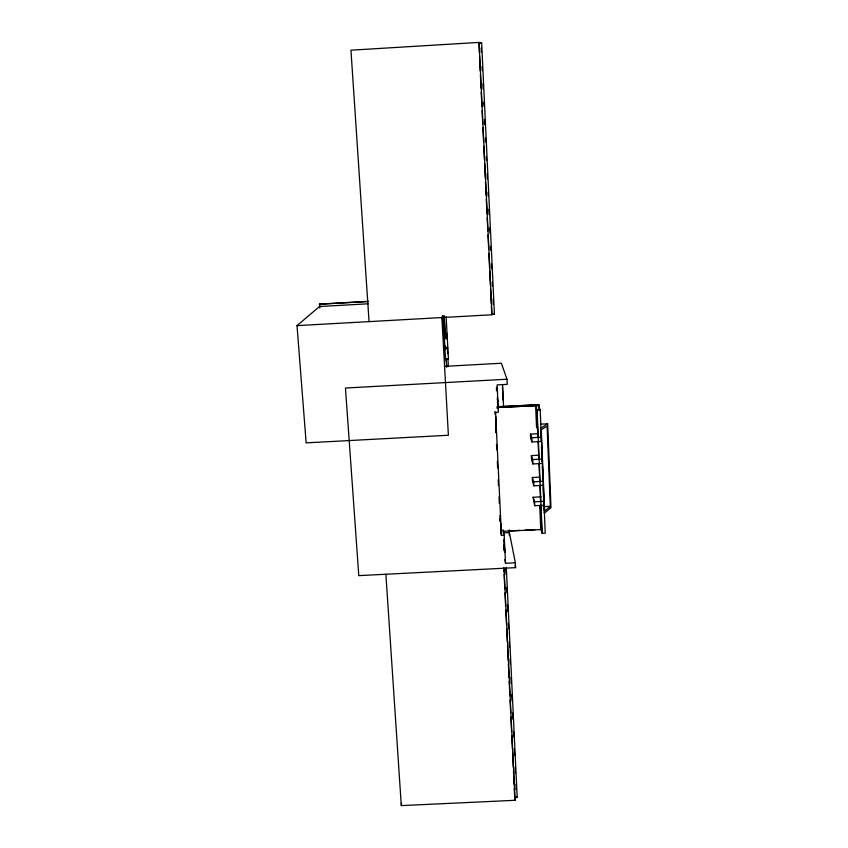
<?xml version="1.0" encoding="UTF-8"?>
<svg xmlns="http://www.w3.org/2000/svg" width="848" height="848" viewBox="0 0 848 848"><rect width="100%" height="100%" fill="white"/><g stroke="black" fill="none" stroke-linecap="round" stroke-linejoin="round"><path stroke-width="1.27" d="M445.264 337.875L443.992 337.939L443.992 337.112L445.253 337.048L445.295 338.543L444.023 338.606L444.023 337.599L445.285 337.536M442.932 323.152L442.942 322.388M442.953 321.403L442.963 320.661M442.963 323.83L442.667 316.325M442.985 322.07L442.995 321.169M504.03 568.234L515.054 800.3L401.305 805.6L401.486 803.067M479.332 52.47L479.067 42.4L350.955 50.191L369.05 321.615M478.887 43.216L481.664 43.047L478.855 43.386M441.882 317.565L448.391 435.257L306.149 442.868L297.012 325.632L319.526 306.52L368.35 303.785M319.526 306.52L319.579 304.082L368.445 301.337M540.95 428.092L547.681 423.799L550.988 507.581L544.405 513.22L544.151 512.425M319.357 304.262L368.191 301.528M491.713 314.089L494.426 314.057L491.766 314.205L491.384 306.276M297.012 325.632L491.999 314.767L479.067 42.4M444.257 324.074L444.288 327.286L442.932 327.37L442.317 316.081M444.023 336.518L445.274 336.444L445.242 334.981M447.839 347.945L444.924 348.104L444.914 345.518M445.539 359.541L448.444 359.107L445.539 359.541L444.246 336.105M444.882 366.336L501.359 363.241L506.977 379.226L507.21 384.356L497.108 384.907L498.391 412.202L495.592 412.361L501.454 535.438L504.2 535.3L505.525 563.305L515.351 562.796L515.573 567.641L358.789 575.633L345.454 388.024L506.977 379.226M496.377 390.483L496.515 389.741M497.151 406.669L538.925 404.708L497.225 406.955M497.267 407.824L497.5 408.725L497.447 407.506L536.137 405.651M538.957 405.567L497.447 407.506M536.031 405.429L535.682 406.902L537.102 410.125L542.169 533.339L545.222 533.18L540.218 409.955L538.226 405.609M537.102 410.125L540.218 409.955M495.412 425.929L496.218 426.003M540.515 424.18L547.681 423.799M541.49 441.437L532.003 441.946L530.657 438.257L530.488 434.102L537.505 433.731M530.488 434.102L531.823 437.727L541.321 437.218L541.077 436.614M542.391 463.443L532.926 463.951L531.579 459.934L531.389 455.599L538.385 455.228M531.389 455.599L532.745 459.542L542.211 459.044L541.957 458.376M543.027 484.59L543.271 485.321L533.848 485.819L532.491 481.494L532.321 477.53L539.286 477.159M532.321 477.53L533.678 481.802L543.112 481.304L542.296 466.591M544.087 505.228L534.685 505.715L533.159 497.267L541.098 496.854M533.159 497.267L534.526 501.825L543.928 501.338L543.674 500.574M540.748 529.608L539.805 506.839L541.819 506.733M544.066 506.616L550.299 506.298L544.331 511.386L543.981 508.132M500.596 530.403L503.299 530.265L504.2 535.3M541.766 528.272L540.695 528.325L542.169 533.339M508.429 530.996L519.962 530.403M525.082 530.138L535.332 529.608M503.309 531.261L541.819 529.555M502.981 532.883L509.404 532.555L515.351 562.796M504.178 542.317L504.147 540.112M504.051 546.865L504.083 545.116M504.125 543.727L504.581 551.073M504.21 548.889L505.016 552.154L504.178 546.865L504.253 551.083M514.662 796.993L517.121 796.876L517.195 797.449L514.725 797.555L514.291 788.311M491.766 314.205L491.999 314.767M537.621 429.385L536.498 426.629L535.629 405.683M539.805 506.839L540.95 510.528M496.409 387.335L497.405 390.928M496.387 388.554L497.055 390.949M497.246 399.207L497.914 401.729L497.341 396.949M497.267 401.984L498.518 406.733M495.497 412.647L495.635 413.22M496.25 426.131L495.677 416.506M515.075 565.086L515.573 567.641M504.083 539.296L504.666 552.175M500.914 524.064L500.765 523.195L501.263 533.721M500.818 531.113L501.454 535.438M504.878 559.51L505.525 563.305M516.156 789L516.231 789.552L515.976 784.273M514.725 797.555L515.054 800.3M319.579 304.082L319.866 308.004M385.882 574.255L401.305 805.6M446.122 316.622L448.454 359.382M446.896 339.221L446.546 333.052M447.32 347.023L447.67 353.68M447.956 358.736L448.38 366.58M444.299 316.113L445.274 335.469M444.119 316.368L445.295 338.543M443.96 316.124L444.288 323.756L444.246 322.314M446.302 359.139L446.451 362.011M446.589 364.417L446.737 367.301M443.769 316.145L444.288 327.286M445.433 345.581L445.656 349.503M446.154 358.64L446.589 366.474M443.748 326.989L443.96 330.89M442.963 316.346L443.101 318.901M443.525 326.586L443.949 334.26M442.783 316.103L443.08 321.604M443.345 326.374L444.023 338.606M442.497 316.368L442.91 324.932M481.664 43.047L494.426 314.057M506.309 567.312L517.195 797.449M481.229 48.039L481.378 52.163M482.109 66.547L482.258 70.649M482.915 83.729L483.127 89.135M483.795 102.237L483.943 106.307M484.6 119.42L484.812 124.794M485.48 137.927L485.618 141.966M486.349 156.435L486.498 160.452M487.165 173.628L487.367 178.939M488.035 192.136L488.172 196.111M488.84 209.318L489.095 214.608M489.72 227.826L489.964 233.115M490.547 246.291L490.78 250.298M491.405 263.527L491.649 268.805M492.275 282.034L492.465 285.999M493.091 299.217L493.335 304.506M505.832 569.252L506.076 574.52M506.701 587.717L506.892 592.614M507.507 604.868L507.825 611.461M508.387 623.333L508.63 628.612M509.256 641.798L509.5 647.077M510.061 658.949L510.316 664.228M510.931 677.425L511.185 683.562M511.747 694.565L512.054 701.169M512.616 713.041L512.86 719.146M513.485 731.506L513.74 736.785M514.301 748.657L514.609 755.25M515.171 767.122L515.414 773.185M503.299 530.265L503.362 531.548M479.523 56.434L480.212 70.978M480.403 74.942L481.028 88.16M481.219 92.125L481.908 106.668M482.099 110.632L482.724 123.85M482.915 127.815L483.604 142.358M483.795 146.322L484.42 159.541M484.611 163.505L485.3 178.048M485.491 182.013L486.116 195.231M486.307 199.195L486.996 213.738M487.176 217.703L487.812 230.921M487.992 234.896L488.692 249.429M488.872 253.393L489.572 267.936M489.688 270.586L490.388 285.119M490.568 289.094L491.268 303.626M503.807 567.81L503.998 571.764M504.125 574.414L504.814 588.936M505.005 592.89L505.631 606.097M505.821 610.062L506.51 624.584M506.701 628.548L507.327 641.745M507.517 645.71L508.206 660.232M508.387 664.196L509.023 677.404M509.203 681.368L509.892 695.89M510.083 699.844L510.708 713.051M510.899 717.016L511.588 731.538M511.779 735.502L512.404 748.699M512.595 752.664L513.284 767.186M513.475 771.15L514.1 784.358M494.946 411.439L495.052 414.386M495.635 425.908L495.953 432.48M496.515 444.32L496.758 449.981M497.331 461.418L497.638 467.99M498.211 479.83L498.454 485.575M499.027 496.928L499.334 503.511M499.907 515.351L500.15 521.17M495.635 430.021L495.762 432.66M499.864 518.637L499.991 521.276M502.546 384.473L503.585 406.955M509.288 529.905L509.404 532.555M502.461 386.942L503.065 400.097M509.235 533.063L509.362 535.692M531.823 437.727L532.003 441.946M532.745 459.542L532.926 463.951M533.678 481.802L533.848 485.819M534.526 501.825L534.685 505.715M541.247 429.194L544.607 510.56M541.247 440.812L540.78 429.385L541.035 429.978L547.119 426.067L550.373 508.111M541.448 445.836L542.095 461.672M543.123 487.049L543.78 503.161M538.787 404.422L538.999 409.69M536.795 409.425L537.939 437.239M538.098 441.161L538.851 459.489M539.021 463.411L539.773 481.738M539.932 485.66L540.579 501.369M540.738 505.291L541.851 532.258M445.221 333.052L445.264 334.483M444.246 320.597L444.288 322.007"/></g></svg>
